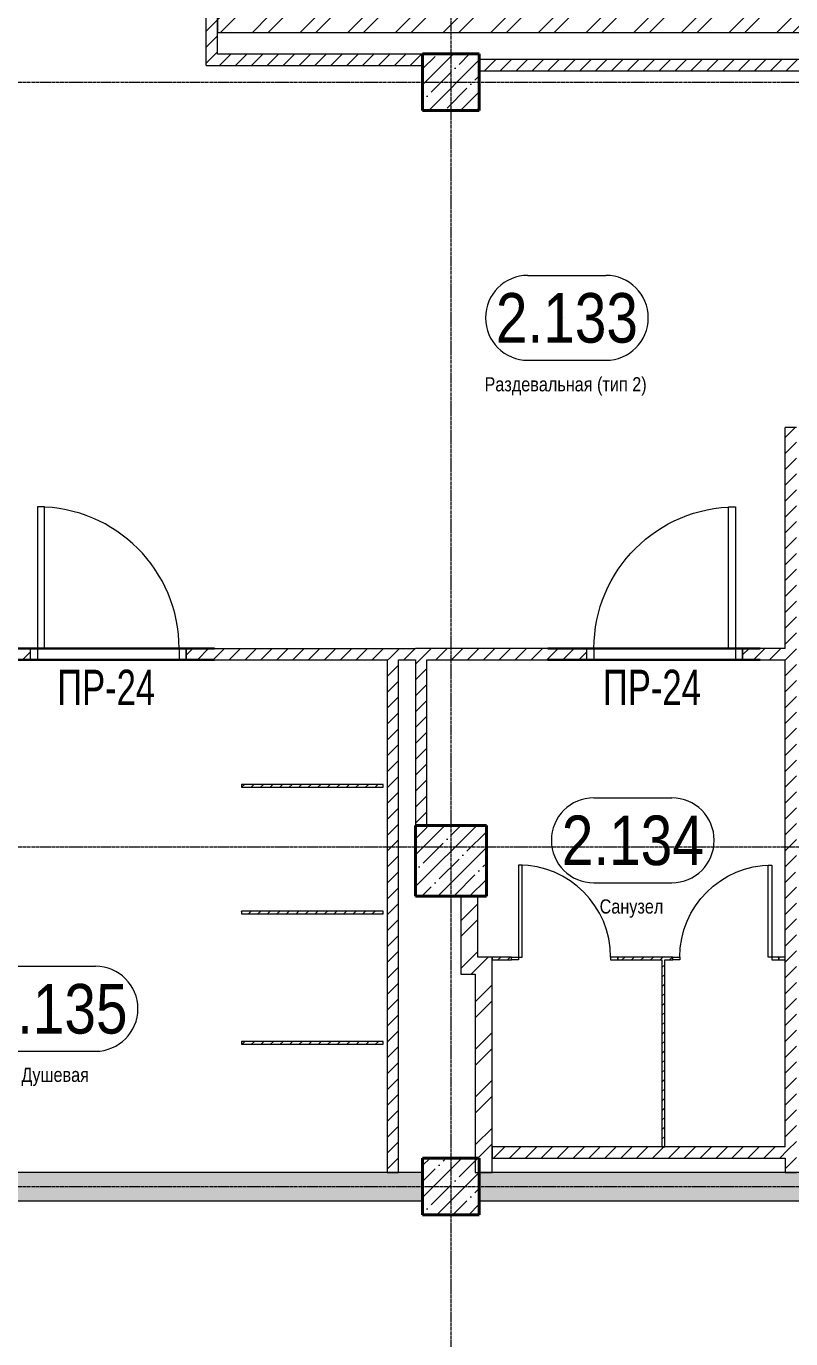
# Model space of a CAD drawing. Header units: millimetres. Extents: x -231292 to 573618, y -153144 to 564035.
# Drawn here: x 82383 to 87783, y 100655 to 109924 of the extents above; entities that cross this region are included whole.
import ezdxf
from ezdxf.enums import TextEntityAlignment as Align

# ---------------------------------------------------------------- set-up
doc = ezdxf.new("R2010")
doc.units = ezdxf.units.MM
doc.linetypes.add('CENTER2', pattern=[28.575, 19.05, -3.175, 3.175, -3.175])
doc.linetypes.add('HIDDEN2', pattern=[4.7625, 3.175, -1.5875])
doc.layers.get('0').update_dxf_attribs({"color": 250})
doc.layers.get('Defpoints').update_dxf_attribs({"color": 250})
for name, color, linetype, lineweight in [('АР_Area', 250, 'Continuous', 5), ('АР_Двери', 250, 'Continuous', 9), ('АР_Колонны', 250, 'Continuous', 35), ('АР_Стены ГКЛ', 250, 'Continuous', 15), ('АР_Стены ЖБ', 250, 'Continuous', 35), ('АР_Стены кирпич', 250, 'Continuous', 20), ('АР_Стены ПЕНОблок', 250, 'Continuous', 20), ('АР_Штриховка', 250, 'Continuous', 0), ('Двери кабины', 250, 'Continuous', 0), ('РД_Оси_100', 250, 'Continuous', 0)]:
    doc.layers.add(name, color=color, linetype=linetype, lineweight=lineweight)
doc.layers.add('РД_Перемычка инж проемов', color=250, linetype='Continuous')
doc.layers.add('РД_Проем', color=250, linetype='Continuous', lineweight=0, plot=False)
doc.layers.add('РД_проем_инж перемыч_подсчет', color=250, linetype='Continuous', lineweight=30, plot=False)
doc.styles.add('Arial0', font='arial.ttf')
doc.styles.add('style1', font='ARIALN.TTF')
doc.styles.add('ккк', font='isocpeur.ttf', dxfattribs={"width": 0.85, "oblique": 15})
pattern_1 = [(95, (8883.4, 13229.69), (140.09465, 117.55338), [19.05, -209.55]), (40, (8883.4, 13229.69), (-160.01845, 110.17673), [15.24, -167.64058]), (145.45144, (8895.08, 13239.48), (-19.9238, 227.7301), [16.19, -178.09024]), (91.1842, (8847.48, 13265.6), (221.41024, 161.9534), [28.575, -314.325]), (141.63556, (8865.93, 13279.1), (-7.0866, 342.82676), [24.285, -267.1356]), (36.18415, (8847.48, 13265.6), (-7.0866, 342.82676), [22.85997, -251.45973]), (66, (8874.42, 13274.59), (179.51998, 34.89515), [19.05, -209.55]), (11, (8874.42, 13274.59), (-86.53993, 173.9412), [15.24, -167.64]), (116.45145, (8889.38, 13277.5), (92.98005, 208.83634), [16.19, -178.08994]), (82.5, (8883.4, 13229.686), (-57.60547, 61.973414), [0, -165.608, 0, -170.18, 0, -168.275]), (52.5, (8883.4, 13229.69), (-23.58973, 118.087), [0, -97.028, 0, -161.798, 0, -64.135]), (12.5, (8843.35, 13189.634), (99.927863, 91.826196), [0, -63.5, 0, -198.12, 0, -262.89]), (2.5, (8825.39, 13171.67), (86.7639, 122.72239), [0, -82.55, 0, -131.572, 0, -186.69])]
pattern_2 = [(45, (8883.4, 13229.69), (-56.1266, 56.1266), [])]
pattern_3 = [(45, (8883.4, 13229.69), (-112.2532, 112.2532), []), (45, (8995.66, 13229.69), (-112.2532, 112.2532), [198.4375, -39.6875, 0, -39.6875])]
pattern_4 = [(45, (8883.4, 13229.69), (-168.3798, 168.3798), []), (45, (8995.66, 13229.69), (-168.3798, 168.3798), [])]
pattern_5 = [(45, (8883.403, 13229.686), (-33.67596, 33.67596), [])]

# ---------------------------------------------------------------- blocks, each defined once
blk = doc.blocks.new('СОШ_2200_АР_ОСИ_М100_28.05.24')
at = {"layer": 'РД_Оси_100', "linetype": 'CENTER2'}
for p, q in [((-5954.958, 96300), (119910, 96300)), ((-5954.958, 90900), (119910, 90900)), ((-5954.958, 88500), (119910, 88500))]:
    blk.add_line(p, q, dxfattribs=at)
blk.add_lwpolyline([(76500, 139938.679), (76500, -6155)], dxfattribs=at)
blk = doc.blocks.new('MOK-МаркаПом_овал_ареал')
for p, q in [((-2.75, 3), (2.75, 3)), ((-2.75, -3), (2.75, -3))]:
    blk.add_line(p, q)
for centre, radius, start, end in [((-2.75, 0), 3, 90, 270), ((2.75, 0), 3, 270, 90), ((-3.75, 0), 3.5, 0, 0.00095)]:
    blk.add_arc(centre, radius, start, end)
at = {"color": 0, "style": 'style1'}
blk.add_attdef('АР-ПОМЕЩЕНИЕ:НОМЕР', text='', height=3.5, dxfattribs=at).set_placement((0, 0), align=Align.MIDDLE)
at = {"layer": 'Defpoints', "color": 2, "style": 'style1'}
blk.add_attdef('АР-ПОМЕЩЕНИЕ:НАИМЕНОВАНИЕ', text='', height=1, dxfattribs=at).set_placement((-0.094, -4.814), align=Align.MIDDLE)
blk = doc.blocks.new('MOK-МаркаПеремычки')
at = {"color": 0, "style": 'ккк', "oblique": 15, "width": 0.85}
blk.add_attdef('АР-ПРОЕМ:ПЕРЕМЫЧКА', text='', height=2.5, dxfattribs=at).set_placement((0, 0), align=Align.MIDDLE)

msp = doc.modelspace()

# ---------------------------------------------------------------- hatches: boundary and pattern name
at = {"layer": 'АР_Штриховка', "linetype": 'Continuous', "lineweight": 0, "ltscale": 0.5}
h = msp.add_hatch(dxfattribs=at)
h.set_pattern_fill('ANSI31', color=256, scale=25, angle=-360, style=0)
h.set_pattern_definition(pattern_2)
h.paths.add_polyline_path([(83733.403, 113629.686), (83653.403, 113629.686), (83653.403, 109879.266), (83733.403, 109879.266)], flags=0)
h.paths.add_polyline_path([(83733.403, 109879.266), (83653.403, 109879.266), (83653.403, 109648.176), (83733.403, 109728.173)], flags=0)
at = {"layer": 'АР_Штриховка', "linetype": 'Continuous', "lineweight": 0}
h = msp.add_hatch(dxfattribs=at)
h.set_pattern_fill('ANSI32', color=256, scale=25, style=0)
h.set_pattern_definition([(45, (8883.4, 13229.69), (-168.3798, 168.3798), []), (45, (8995.66, 13229.69), (-168.3798, 168.3798), [])])
h.paths.add_polyline_path([(86253.403, 109879.266), (86293.403, 109969.266), (86253.403, 109999.266), (83733.403, 109999.266), (83733.403, 109879.266)], flags=0)
h.paths.add_polyline_path([(88273.403, 109999.266), (88193.403, 109969.266), (88153.403, 109879.266), (90003.385, 109879.266), (90003.385, 109999.266)], flags=0)
h.paths.add_polyline_path([(90003.385, 109999.266), (90003.385, 109879.266), (90083.385, 109879.266), (90083.385, 109879.266), (92543.403, 109879.266), (92423.403, 109999.266)], flags=0)
h.paths.add_polyline_path([(86373.403, 109999.266), (86293.403, 109969.266), (86253.403, 109879.266), (87865.677, 109879.266), (87865.677, 109999.266)], flags=0)
h.paths.add_polyline_path([(87865.677, 109999.266), (87865.677, 109879.266), (87945.677, 109879.266), (88153.403, 109879.266), (88193.403, 109969.266), (88153.403, 109999.266)], flags=0)
at = {"layer": 'АР_Штриховка', "linetype": 'Continuous', "lineweight": 0, "ltscale": 0.5}
h = msp.add_hatch(dxfattribs=at)
h.set_pattern_fill('ANSI31', color=256, scale=25, angle=-360, style=0)
h.set_pattern_definition([(45, (8883.4, 13229.69), (-56.1266, 56.1266), [])])
h.paths.add_polyline_path([(83733.403, 109728.173), (83653.403, 109648.176), (85183.403, 109648.135), (85183.405, 109728.135)], flags=0)
at = {"layer": 'АР_Штриховка', "linetype": 'Continuous', "lineweight": 5}
h = msp.add_hatch(dxfattribs=at)
h.set_pattern_fill('ANSI35', color=256, scale=25, style=0)
h.set_pattern_definition(pattern_3)
h.paths.add_polyline_path([(85183.403, 109329.686), (85583.403, 109329.686), (85583.403, 109729.686), (85183.403, 109729.686)], flags=0)
at = {"layer": 'АР_Штриховка', "linetype": 'Continuous', "lineweight": 0, "ltscale": 0.5}
h = msp.add_hatch(dxfattribs=at)
h.set_pattern_fill('ANSI31', color=256, scale=25, angle=-360, style=0)
h.set_pattern_definition([(45, (8883.4, 13229.69), (-56.1266, 56.1266), [])])
h.paths.add_polyline_path([(87983.404, 109689.735), (87983.403, 109609.735), (88583.407, 109609.726), (88583.408, 109689.726)], flags=0)
h.paths.add_polyline_path([(88583.408, 109689.726), (88583.407, 109609.726), (90003.387, 109609.704), (90043.387, 109649.704), (90003.386, 109689.704)], flags=0)
h.paths.add_polyline_path([(90083.386, 109689.703), (90043.387, 109649.704), (90083.387, 109609.703), (90183.381, 109609.702), (90210.048, 109629.701), (90183.382, 109689.702)], flags=0)
h.paths.add_polyline_path([(90183.382, 109689.702), (90210.048, 109629.701), (90263.381, 109609.7), (91183.403, 109609.686), (91183.404, 109689.686)], flags=0)
h.paths.add_polyline_path([(85583.396, 109689.773), (85583.394, 109609.773), (87865.677, 109609.737), (87892.343, 109669.737), (87865.677, 109689.737)], flags=0)
h.paths.add_polyline_path([(87945.677, 109689.736), (87892.343, 109669.737), (87865.677, 109609.737), (87983.403, 109609.735), (87983.404, 109689.735)], flags=0)
h = msp.add_hatch(dxfattribs=at)
h.set_pattern_fill('ANSI31', color=256, scale=25, angle=-360, style=0)
h.set_pattern_definition([(45, (8883.4, 13229.69), (-56.1266, 56.1266), [])])
h.paths.add_polyline_path([(87823.403, 105529.686), (87763.403, 105503.019), (87743.403, 105449.686), (87743.403, 105449.685), (87823.403, 105449.686)], flags=0)
h.paths.add_polyline_path([(87823.403, 107089.907), (87743.403, 107089.907), (87743.403, 107089.756), (87803.403, 107063.09), (87823.403, 107089.756)], flags=0)
h.paths.add_polyline_path([(87823.403, 107009.756), (87803.403, 107063.09), (87743.403, 107089.756), (87743.403, 105529.686), (87763.403, 105503.019), (87823.403, 105529.686)], flags=0)
h = msp.add_hatch(dxfattribs=at)
h.set_pattern_fill('ANSI31', color=256, scale=25, angle=-360, style=0)
h.set_pattern_definition([(45, (8883.4, 13229.69), (-56.1266, 56.1266), [])])
h.paths.add_polyline_path([(85133.403, 105449.686), (85160.069, 105469.686), (85133.403, 105529.686), (84933.403, 105529.686), (84960.069, 105469.686), (85013.403, 105449.686)], flags=0)
h.paths.add_polyline_path([(84933.403, 105449.686), (84960.069, 105469.686), (84933.403, 105529.686), (83513.403, 105529.686), (83513.403, 105449.686)], flags=0)
h.paths.add_polyline_path([(82413.403, 105449.686), (82413.403, 105529.686), (82113.403, 105529.686), (82093.403, 105503.019), (82113.403, 105449.686)], flags=0)
h = msp.add_hatch(dxfattribs=at)
h.set_pattern_fill('ANSI31', color=256, scale=25, angle=-360, style=0)
h.set_pattern_definition(pattern_2)
h.paths.add_polyline_path([(87743.403, 105449.686), (87763.403, 105503.019), (87743.403, 105529.686), (87443.403, 105529.686), (87443.403, 105449.686)], flags=0)
h.paths.add_polyline_path([(86343.403, 105449.686), (86343.403, 105529.686), (85133.403, 105529.686), (85160.069, 105469.686), (85213.403, 105449.686)], flags=0)
h = msp.add_hatch(dxfattribs=at)
h.set_pattern_fill('ANSI31', color=256, scale=25, angle=-360, style=0)
h.set_pattern_definition([(45, (8883.4, 13229.69), (-56.1266, 56.1266), [])])
h.paths.add_polyline_path([(85013.403, 105449.686), (84960.069, 105469.686), (84933.403, 105449.686), (84933.403, 101829.686), (85013.403, 101829.686)], flags=0)
h = msp.add_hatch(dxfattribs=at)
h.set_pattern_fill('ANSI31', color=256, scale=25, angle=-360, style=0)
h.set_pattern_definition([(45, (8883.4, 13229.69), (-56.1266, 56.1266), [])])
h.paths.add_polyline_path([(85213.403, 105449.686), (85160.069, 105469.686), (85133.403, 105449.686), (85133.403, 104279.686), (85213.403, 104279.686)], flags=0)
h = msp.add_hatch(dxfattribs=at)
h.set_pattern_fill('ANSI31', color=256, scale=25, angle=-360, style=0)
h.set_pattern_definition([(45, (8883.4, 13229.69), (-56.1266, 56.1266), [])])
h.paths.add_polyline_path([(87823.403, 105449.686), (87743.403, 105449.686), (87743.403, 104009.686), (87803.403, 103983.019), (87823.403, 104009.686)], flags=0)
h.paths.add_polyline_path([(87823.403, 103929.686), (87803.403, 103983.019), (87743.403, 104009.686), (87743.403, 102009.686), (87763.403, 101983.019), (87823.403, 102009.686)], flags=0)
h.paths.add_polyline_path([(87823.403, 102009.686), (87763.403, 101983.019), (87743.403, 101929.686), (87743.403, 101829.686), (87823.403, 101829.686)], flags=0)
at = {"layer": 'АР_Штриховка', "linetype": 'Continuous', "lineweight": 0}
h = msp.add_hatch(dxfattribs=at)
h.set_pattern_fill('ANSI31', color=256, scale=15, angle=-360, style=0)
h.set_pattern_definition(pattern_5)
h.paths.add_polyline_path([(83903.403, 104569.686), (83903.403, 104549.686), (84903.403, 104549.686), (84903.403, 104569.686)], flags=0)
at = {"layer": 'АР_Штриховка', "linetype": 'Continuous', "lineweight": 5}
h = msp.add_hatch(dxfattribs=at)
h.set_pattern_fill('ANSI35', color=256, scale=25, style=0)
h.set_pattern_definition(pattern_3)
h.paths.add_polyline_path([(85133.403, 103779.686), (85633.403, 103779.686), (85633.403, 104279.686), (85133.403, 104279.686)], flags=0)
at = {"layer": 'АР_Штриховка', "linetype": 'Continuous', "lineweight": 0}
h = msp.add_hatch(dxfattribs=at)
h.set_pattern_fill('ANSI32', color=256, scale=25, angle=-360, style=0)
h.set_pattern_definition(pattern_4)
h.paths.add_polyline_path([(85573.403, 103779.686), (85453.403, 103779.686), (85453.403, 103229.874), (85573.403, 103349.874)], flags=0)
h = msp.add_hatch(dxfattribs=at)
h.set_pattern_fill('ANSI31', color=256, scale=15, angle=-360, style=0)
h.set_pattern_definition([(45, (8883.403, 13229.686), (-33.67596, 33.67596), [])])
h.paths.add_polyline_path([(84903.403, 103654.686), (84903.403, 103674.686), (83903.403, 103674.686), (83903.403, 103654.686)], flags=0)
h = msp.add_hatch(dxfattribs=at)
h.set_pattern_fill('ANSI32', color=256, scale=25, angle=-360, style=0)
h.set_pattern_definition([(45, (8883.4, 13229.69), (-168.3798, 168.3798), []), (45, (8995.66, 13229.69), (-168.3798, 168.3798), [])])
h.paths.add_polyline_path([(85553.403, 103229.874), (85673.403, 103349.874), (85573.403, 103349.874), (85453.403, 103229.874)], flags=0)
h = msp.add_hatch(dxfattribs=at)
h.set_pattern_fill('ANSI32', color=256, scale=25, angle=-360, style=0)
h.set_pattern_definition(pattern_4)
h.paths.add_polyline_path([(85673.403, 103349.874), (85553.403, 103229.874), (85553.403, 101829.686), (85673.403, 101829.686)], flags=0)
h = msp.add_hatch(dxfattribs=at)
h.set_pattern_fill('ANSI31', color=256, scale=15, angle=-360, style=0)
h.set_pattern_definition([(45, (8883.403, 13229.686), (-33.67596, 33.67596), [])])
h.paths.add_polyline_path([(85673.403, 103349.874), (85673.403, 103329.874), (85811.141, 103329.874), (85811.141, 103349.874)], flags=0)
h.paths.add_polyline_path([(86561.141, 103349.874), (86561.141, 103329.874), (86873.349, 103329.874), (86886.683, 103334.874), (86893.349, 103349.874)], flags=0)
h.paths.add_polyline_path([(86893.349, 103349.874), (86886.683, 103334.874), (86893.349, 103329.874), (86949.882, 103329.874), (86949.882, 103349.874)], flags=0)
h.paths.add_polyline_path([(87699.882, 103349.874), (87699.882, 103329.874), (87743.403, 103329.874), (87743.403, 103349.874)], flags=0)
h = msp.add_hatch(dxfattribs=at)
h.set_pattern_fill('ANSI31', color=256, scale=15, style=0)
h.set_pattern_definition([(45, (8883.403, 13229.686), (-33.67596, 33.67596), [])])
h.paths.add_polyline_path([(86873.473, 102009.684), (86893.473, 102009.686), (86893.349, 103329.874), (86886.683, 103334.874), (86873.349, 103329.874)], flags=0)
h = msp.add_hatch(dxfattribs=at)
h.set_pattern_fill('ANSI31', color=256, scale=15, angle=-360, style=0)
h.set_pattern_definition(pattern_5)
h.paths.add_polyline_path([(83903.403, 102754.686), (83903.403, 102734.686), (84903.403, 102734.686), (84903.403, 102754.686)], flags=0)
at = {"layer": 'АР_Штриховка', "linetype": 'Continuous', "lineweight": 0, "ltscale": 0.5}
h = msp.add_hatch(dxfattribs=at)
h.set_pattern_fill('ANSI31', color=256, scale=25, style=0)
h.set_pattern_definition([(45, (8883.4, 13229.69), (-56.1266, 56.1266), [])])
h.paths.add_polyline_path([(87743.403, 101929.686), (87763.403, 101983.019), (87743.403, 102009.686), (85673.403, 102009.686), (85673.403, 101929.686)], flags=0)
at = {"layer": 'АР_Штриховка', "linetype": 'Continuous', "lineweight": 5}
h = msp.add_hatch(dxfattribs=at)
h.set_pattern_fill('ANSI35', color=256, scale=25, style=0)
h.set_pattern_definition(pattern_3)
h.paths.add_polyline_path([(85183.403, 101529.686), (85583.403, 101529.686), (85583.403, 101929.686), (85183.403, 101929.686)], flags=0)
at = {"layer": 'АР_Штриховка', "linetype": 'Continuous', "lineweight": 0}
h = msp.add_hatch(dxfattribs=at)
h.set_pattern_fill('AR-CONC', color=256, angle=45, style=0)
h.set_pattern_definition(pattern_1)
h.paths.add_polyline_path([(79883.403, 101829.686), (79883.403, 101629.686), (85183.403, 101629.686), (85183.403, 101829.686)], flags=0)
h = msp.add_hatch(dxfattribs=at)
h.set_pattern_fill('AR-CONC', color=256, angle=45, style=0)
h.set_pattern_definition(pattern_1)
h.paths.add_polyline_path([(85583.403, 101829.686), (85583.403, 101629.686), (91183.403, 101629.686), (91183.403, 101829.686)], flags=0)

# ---------------------------------------------------------------- linework, layer by layer
at = {"layer": 'АР_Двери', "linetype": 'Continuous', "lineweight": 9}
for points in [[(82463.403, 105529.686), (82513.403, 105529.686), (82513.403, 106529.686), (82463.403, 106529.686)], [(87393.403, 105529.686), (87343.403, 105529.686), (87343.403, 106529.686), (87393.403, 106529.686)], [(82463.403, 105449.686), (82413.403, 105449.686), (82413.403, 105529.686), (82463.403, 105529.686)], [(83463.403, 105449.686), (83513.403, 105449.686), (83513.403, 105529.686), (83463.403, 105529.686)], [(86393.403, 105449.686), (86343.403, 105449.686), (86343.403, 105529.686), (86393.403, 105529.686)], [(87393.403, 105449.686), (87443.403, 105449.686), (87443.403, 105529.686), (87393.403, 105529.686)]]:
    msp.add_lwpolyline(points, close=True, dxfattribs=at)
msp.add_arc((82463.403, 105529.686), 1000, 0, 90, dxfattribs=at)
at = {"layer": 'АР_Двери', "linetype": 'Continuous', "lineweight": 9, "extrusion": (0, 0, -1)}
msp.add_arc((-87393.403, 105529.686), 1000, 0, 90, dxfattribs=at)
at = {"layer": 'АР_Колонны', "linetype": 'HIDDEN2', "lineweight": 25}
for p, q in [((85183.403, 109729.686), (85583.403, 109729.686)), ((85183.403, 109329.686), (85183.403, 109729.686)), ((85583.403, 109729.686), (85583.403, 109329.686)), ((85583.403, 109329.686), (85183.403, 109329.686)), ((85133.403, 104279.686), (85633.403, 104279.686)), ((85133.403, 103779.686), (85133.403, 104279.686)), ((85633.403, 104279.686), (85633.403, 103779.686)), ((85633.403, 103779.686), (85133.403, 103779.686)), ((85183.403, 101929.686), (85583.403, 101929.686)), ((85183.403, 101529.686), (85183.403, 101929.686)), ((85583.403, 101929.686), (85583.403, 101529.686)), ((85583.403, 101529.686), (85183.403, 101529.686))]:
    msp.add_line(p, q, dxfattribs=at)
at = {"layer": 'АР_Колонны', "linetype": 'Continuous', "lineweight": 35}
for p, q in [((85183.403, 109729.686), (85583.403, 109729.686)), ((85183.403, 109329.686), (85183.403, 109729.686)), ((85583.403, 109329.686), (85583.403, 109729.686)), ((85183.403, 109329.686), (85583.403, 109329.686)), ((85133.403, 104279.686), (85633.403, 104279.686)), ((85133.403, 103779.686), (85133.403, 104279.686)), ((85633.403, 103779.686), (85633.403, 104279.686)), ((85133.403, 103779.686), (85633.403, 103779.686)), ((85133.403, 103779.686), (85633.403, 103779.686)), ((85183.403, 101929.686), (85583.403, 101929.686)), ((85183.403, 101529.686), (85183.403, 101929.686)), ((85583.403, 101529.686), (85583.403, 101929.686)), ((85183.403, 101529.686), (85583.403, 101529.686))]:
    msp.add_line(p, q, dxfattribs=at)
at = {"layer": 'АР_Стены ГКЛ', "linetype": 'Continuous', "lineweight": 15}
for p, q in [((83903.403, 104569.686), (83903.403, 104549.686)), ((84903.403, 104569.686), (83903.403, 104569.686)), ((84903.403, 104549.686), (84903.403, 104569.686)), ((83903.403, 104549.686), (84903.403, 104549.686)), ((84903.403, 103674.686), (83903.403, 103674.686)), ((83903.403, 103674.686), (83903.403, 103654.686)), ((83903.403, 103654.686), (84903.403, 103654.686)), ((84903.403, 103654.686), (84903.403, 103674.686)), ((85673.403, 103349.874), (85673.403, 103329.874)), ((85811.141, 103349.874), (85673.403, 103349.874)), ((85673.403, 103329.874), (85811.141, 103329.874)), ((85811.141, 103329.874), (85811.141, 103349.874)), ((86561.141, 103349.874), (86561.141, 103329.874)), ((86893.349, 103349.874), (86561.141, 103349.874)), ((86561.141, 103329.874), (86873.349, 103329.874)), ((86873.349, 103329.874), (86873.473, 102009.684)), ((86949.882, 103349.874), (86893.349, 103349.874)), ((86893.349, 103329.874), (86949.882, 103329.874)), ((86893.473, 102009.686), (86893.349, 103329.874)), ((86949.882, 103329.874), (86949.882, 103349.874)), ((87699.882, 103349.874), (87699.882, 103329.874)), ((87743.403, 103349.874), (87699.882, 103349.874)), ((87699.882, 103329.874), (87743.403, 103329.874)), ((87743.403, 103329.874), (87743.403, 103349.874)), ((83903.403, 102754.686), (83903.403, 102734.686)), ((84903.403, 102754.686), (83903.403, 102754.686)), ((83903.403, 102734.686), (84903.403, 102734.686)), ((84903.403, 102734.686), (84903.403, 102754.686)), ((86873.473, 102009.684), (86893.473, 102009.686))]:
    msp.add_line(p, q, dxfattribs=at)
at = {"layer": 'АР_Стены ЖБ', "linetype": 'Continuous', "lineweight": 40}
for p, q in [((85583.403, 109729.686), (85183.403, 109729.686)), ((85183.403, 109729.686), (85183.403, 109329.686)), ((85583.403, 109329.686), (85583.403, 109729.686)), ((85183.403, 109329.686), (85583.403, 109329.686)), ((85633.403, 104279.686), (85133.403, 104279.686)), ((85133.403, 104279.686), (85133.403, 103779.686)), ((85633.403, 103779.686), (85633.403, 104279.686)), ((85133.403, 103779.686), (85633.403, 103779.686)), ((85583.403, 101929.686), (85183.403, 101929.686)), ((85183.403, 101929.686), (85183.403, 101529.686)), ((85583.403, 101529.686), (85583.403, 101929.686)), ((85183.403, 101529.686), (85583.403, 101529.686))]:
    msp.add_line(p, q, dxfattribs=at)
at = {"layer": 'АР_Стены кирпич', "linetype": 'Continuous', "lineweight": 20}
for p, q in [((83733.403, 109999.266), (83733.403, 109879.266)), ((83733.403, 109879.266), (87865.677, 109879.266)), ((85573.403, 103779.686), (85453.403, 103779.686)), ((85453.403, 103779.686), (85453.403, 103229.874)), ((85573.403, 103349.874), (85573.403, 103779.686)), ((85673.403, 103349.874), (85573.403, 103349.874)), ((85673.403, 101829.686), (85673.403, 103349.874)), ((85453.403, 103229.874), (85553.403, 103229.874)), ((85553.403, 103229.874), (85553.403, 101829.686)), ((85553.403, 101829.686), (85673.403, 101829.686))]:
    msp.add_line(p, q, dxfattribs=at)
at = {"layer": 'АР_Стены ПЕНОблок', "linetype": 'Continuous', "lineweight": 20}
for p, q in [((83653.403, 109648.176), (83653.403, 113629.686)), ((83733.403, 109728.173), (83733.403, 113629.686)), ((85183.405, 109728.135), (83733.403, 109728.173)), ((85183.403, 109648.135), (85183.405, 109728.135)), ((85583.396, 109689.773), (85583.394, 109609.773)), ((87865.677, 109689.737), (85583.396, 109689.773)), ((83653.403, 109648.176), (85183.403, 109648.135)), ((85583.394, 109609.773), (90003.387, 109609.704)), ((87743.403, 105529.686), (87743.403, 107089.907)), ((87823.403, 107089.907), (87743.403, 107089.907)), ((82413.403, 105529.686), (82113.403, 105529.686)), ((82413.403, 105449.686), (82413.403, 105529.686)), ((83513.403, 105529.686), (85133.403, 105529.686)), ((83513.403, 105529.686), (83513.403, 105449.686)), ((86343.403, 105529.686), (85133.403, 105529.686)), ((86343.403, 105449.686), (86343.403, 105529.686)), ((87743.403, 105529.686), (87443.403, 105529.686)), ((87443.403, 105529.686), (87443.403, 105449.686)), ((82113.403, 105449.686), (82413.403, 105449.686)), ((83513.403, 105449.686), (84933.403, 105449.686)), ((84933.403, 105449.686), (84933.403, 101829.686)), ((85013.403, 105449.686), (85133.403, 105449.686)), ((85013.403, 101829.686), (85013.403, 105449.686)), ((85133.403, 105449.686), (85133.403, 104279.686)), ((85213.403, 105449.686), (86343.403, 105449.686)), ((85213.403, 104279.686), (85213.403, 105449.686)), ((87443.403, 105449.686), (87743.403, 105449.686)), ((87743.403, 102009.686), (87743.403, 105449.686)), ((85133.403, 104279.686), (85213.403, 104279.686)), ((87743.403, 102009.686), (85673.403, 102009.686)), ((85673.403, 102009.686), (85673.403, 101929.686)), ((85673.403, 101929.686), (87743.403, 101929.686)), ((87743.403, 101929.686), (87743.403, 101829.686)), ((85183.403, 101829.686), (79883.403, 101829.686)), ((84933.403, 101829.686), (85013.403, 101829.686)), ((85183.403, 101629.686), (85183.403, 101829.686)), ((85583.403, 101829.686), (85583.403, 101629.686)), ((91183.403, 101829.686), (85583.403, 101829.686)), ((87743.403, 101829.686), (87823.403, 101829.686)), ((79883.403, 101629.686), (85183.403, 101629.686)), ((85583.403, 101629.686), (91183.403, 101629.686))]:
    msp.add_line(p, q, dxfattribs=at)
at = {"layer": 'Двери кабины', "linetype": 'Continuous', "lineweight": 0}
for points in [[(85861.141, 103349.874), (85886.141, 103349.874), (85886.141, 103999.874), (85861.141, 103999.874)], [(87649.882, 103349.874), (87624.882, 103349.874), (87624.882, 103999.874), (87649.882, 103999.874)], [(85861.141, 103329.874), (85811.141, 103329.874), (85811.141, 103349.874), (85861.141, 103349.874)], [(86511.141, 103329.874), (86561.141, 103329.874), (86561.141, 103349.874), (86511.141, 103349.874)], [(86999.882, 103329.874), (86949.882, 103329.874), (86949.882, 103349.874), (86999.882, 103349.874)], [(87649.882, 103329.874), (87699.882, 103329.874), (87699.882, 103349.874), (87649.882, 103349.874)]]:
    msp.add_lwpolyline(points, close=True, dxfattribs=at)
msp.add_arc((85861.141, 103349.874), 650, 359.999996, 89.999996, dxfattribs=at)
at = {"layer": 'Двери кабины', "linetype": 'Continuous', "lineweight": 0, "extrusion": (0, 0, -1)}
msp.add_arc((-87649.882, 103349.874), 650, 0.000004, 90.000004, dxfattribs=at)
at = {"layer": 'РД_Проем', "linetype": 'Continuous', "lineweight": 0}
for p, q in [((82413.403, 105529.686), (83513.403, 105529.686)), ((86343.403, 105529.686), (87443.403, 105529.686)), ((82413.403, 105449.686), (83513.403, 105449.686)), ((86343.403, 105449.686), (87443.403, 105449.686))]:
    msp.add_line(p, q, dxfattribs=at)
at = {"layer": 'РД_проем_инж перемыч_подсчет', "linetype": 'Continuous', "lineweight": 30}
for p, q in [((83713.403, 105529.686), (82213.403, 105529.686)), ((87568.021, 105529.686), (86068.021, 105529.686)), ((83713.403, 105449.686), (82213.403, 105449.686)), ((87568.021, 105449.686), (86068.021, 105449.686))]:
    msp.add_line(p, q, dxfattribs=at)

# ---------------------------------------------------------------- block references
at = {"layer": 'АР_Area', "linetype": 'Continuous', "lineweight": 5, "xscale": 100, "yscale": 100, "zscale": 100}
for p, values in [((86202.302, 107864.79), {'АР-ПОМЕЩЕНИЕ:НОМЕР': '2.133', 'АР-ПОМЕЩЕНИЕ:НАИМЕНОВАНИЕ': 'Раздевальная (тип 2)'}), ((86667.721, 104174.777), {'АР-ПОМЕЩЕНИЕ:НОМЕР': '2.134', 'АР-ПОМЕЩЕНИЕ:НАИМЕНОВАНИЕ': 'Санузел'}), ((82597.146, 102985.314), {'АР-ПОМЕЩЕНИЕ:НОМЕР': '2.135', 'АР-ПОМЕЩЕНИЕ:НАИМЕНОВАНИЕ': 'Душевая'})]:
    msp.add_blockref('MOK-МаркаПом_овал_ареал', p, dxfattribs=at).add_auto_attribs(values)
at = {"layer": 'РД_Оси_100'}
msp.add_blockref('СОШ_2200_АР_ОСИ_М100_28.05.24', (8883.403, 13229.686), dxfattribs=at)
at = {"layer": 'РД_Перемычка инж проемов', "linetype": 'Continuous', "lineweight": -3}
ref = msp.add_blockref('MOK-МаркаПеремычки', (82948.002, 105256.58, 200), dxfattribs=dict(at, xscale=100, yscale=100, zscale=100))
ref.add_attrib('АР-ПРОЕМ:ПЕРЕМЫЧКА', 'ПР-24', dxfattribs={"layer": '0', "color": 0, "height": 250, "style": 'Arial0', "width": 0.7}).set_placement((82948.002, 105256.58, 200), align=Align.MIDDLE)
ref = msp.add_blockref('MOK-МаркаПеремычки', (86802.62, 105256.58, 200), dxfattribs=dict(at, xscale=100, yscale=100, zscale=100))
ref.add_attrib('АР-ПРОЕМ:ПЕРЕМЫЧКА', 'ПР-24', dxfattribs={"layer": '0', "color": 0, "height": 250, "style": 'Arial0', "width": 0.7}).set_placement((86802.62, 105256.58, 200), align=Align.MIDDLE)

doc.saveas('drawing.dxf')
